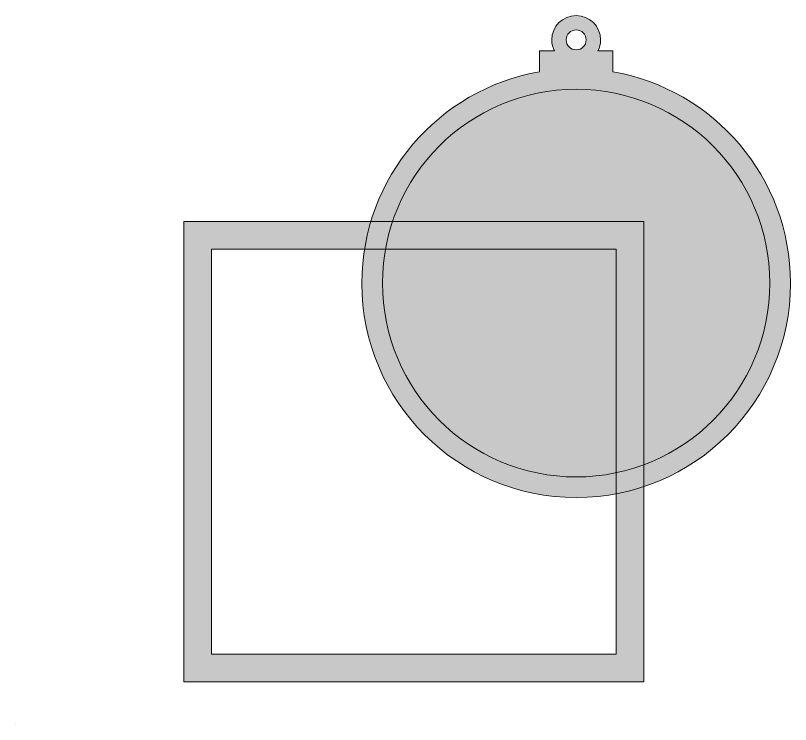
# Model space of a CAD drawing. Header units: inches. Extents: x -622 to 6982, y -2318 to 2869.
# Drawn here: x 3734 to 5384, y 1360 to 2869 of the extents above; entities that cross this region are included whole.
import ezdxf

# ---------------------------------------------------------------- set-up
doc = ezdxf.new("R2010")
doc.units = ezdxf.units.IN
doc.header["$MEASUREMENT"] = 0
doc.layers.add('Layer 1', color=7, linetype='Continuous')

msp = doc.modelspace()

# ---------------------------------------------------------------- hatches: boundary and pattern name
at = {"layer": 'Layer 1', "true_color": 0xfde2ba}
h = msp.add_hatch(color=254, dxfattribs=at)
h.dxf.hatch_style = 2
edge = h.paths.add_edge_path()
edge.add_spline(control_points=[(5005.7, 2749.2), (5005.7, 2749.2), (5005.7, 2793.5), (5005.7, 2793.5), (5005.7, 2793.5), (4974.1, 2793.5), (4974.1, 2793.5), (4977.7, 2800.6), (4979.7, 2808.6), (4979.7, 2817.1), (4979.7, 2845.8), (4956.5, 2869), (4927.8, 2869), (4899.2, 2869), (4875.9, 2845.8), (4875.9, 2817.1), (4875.9, 2808.6), (4878, 2800.6), (4881.6, 2793.5), (4881.6, 2793.5), (4850, 2793.5), (4850, 2793.5), (4850, 2793.5), (4850, 2749.2), (4850, 2749.2), (4635, 2712.2), (4471.4, 2524.9), (4471.4, 2299.4), (4471.4, 2047.3), (4675.8, 1843), (4927.8, 1843), (5179.9, 1843), (5384.2, 2047.3), (5384.2, 2299.4), (5384.2, 2524.9), (5220.7, 2712.2), (5005.7, 2749.2)], knot_values=[0, 0, 0, 0, 1, 1, 1, 2, 2, 2, 3, 3, 3, 4, 4, 4, 5, 5, 5, 6, 6, 6, 7, 7, 7, 8, 8, 8, 9, 9, 9, 10, 10, 10, 11, 11, 11, 12, 12, 12, 12], degree=3, periodic=1)
edge = h.paths.add_edge_path()
edge.add_spline(control_points=[(4927.8, 2838.4), (4939.6, 2838.4), (4949.1, 2828.9), (4949.1, 2817.1), (4949.1, 2805.4), (4939.6, 2795.9), (4927.8, 2795.9), (4916.1, 2795.9), (4906.6, 2805.4), (4906.6, 2817.1), (4906.6, 2828.9), (4916.1, 2838.4), (4927.8, 2838.4)], knot_values=[0, 0, 0, 0, 1, 1, 1, 2, 2, 2, 3, 3, 3, 4, 4, 4, 4], degree=3, periodic=1)
at = {"layer": 'Layer 1', "true_color": 0x2a2844}
h = msp.add_hatch(color=179, dxfattribs=at)
h.dxf.hatch_style = 2
edge = h.paths.add_edge_path()
edge.add_spline(control_points=[(5005.7, 2749.2), (5005.7, 2749.2), (5005.7, 2793.5), (5005.7, 2793.5), (5005.7, 2793.5), (4974.1, 2793.5), (4974.1, 2793.5), (4977.7, 2800.6), (4979.7, 2808.6), (4979.7, 2817.1), (4979.7, 2845.8), (4956.5, 2869), (4927.8, 2869), (4899.2, 2869), (4875.9, 2845.8), (4875.9, 2817.1), (4875.9, 2808.6), (4878, 2800.6), (4881.6, 2793.5), (4881.6, 2793.5), (4850, 2793.5), (4850, 2793.5), (4850, 2793.5), (4850, 2749.2), (4850, 2749.2), (4635, 2712.2), (4471.4, 2524.9), (4471.4, 2299.4), (4471.4, 2047.3), (4675.8, 1843), (4927.8, 1843), (5179.9, 1843), (5384.2, 2047.3), (5384.2, 2299.4), (5384.2, 2524.9), (5220.7, 2712.2), (5005.7, 2749.2)], knot_values=[0, 0, 0, 0, 1, 1, 1, 2, 2, 2, 3, 3, 3, 4, 4, 4, 5, 5, 5, 6, 6, 6, 7, 7, 7, 8, 8, 8, 9, 9, 9, 10, 10, 10, 11, 11, 11, 12, 12, 12, 12], degree=3, periodic=1)
edge = h.paths.add_edge_path()
edge.add_spline(control_points=[(4927.8, 2838.4), (4939.6, 2838.4), (4949.1, 2828.9), (4949.1, 2817.1), (4949.1, 2805.4), (4939.6, 2795.9), (4927.8, 2795.9), (4916.1, 2795.9), (4906.6, 2805.4), (4906.6, 2817.1), (4906.6, 2828.9), (4916.1, 2838.4), (4927.8, 2838.4)], knot_values=[0, 0, 0, 0, 1, 1, 1, 2, 2, 2, 3, 3, 3, 4, 4, 4, 4], degree=3, periodic=1)
edge = h.paths.add_edge_path()
edge.add_spline(control_points=[(4927.8, 1887), (4700, 1887), (4515.3, 2071.7), (4515.3, 2299.5), (4515.3, 2527.3), (4700, 2712), (4927.8, 2712), (5155.7, 2712), (5340.3, 2527.3), (5340.3, 2299.5), (5340.3, 2071.7), (5155.7, 1887), (4927.8, 1887)], knot_values=[0, 0, 0, 0, 1, 1, 1, 2, 2, 2, 3, 3, 3, 4, 4, 4, 4], degree=3, periodic=1)
at = {"layer": 'Layer 1', "true_color": 0xf5871d}
h = msp.add_hatch(color=30, dxfattribs=at)
h.dxf.hatch_style = 2
h.paths.add_polyline_path([(4092, 2430.8), (4092, 1451.2), (5071.6, 1451.2), (5071.6, 2430.8)])
h.paths.add_polyline_path([(5012.7, 1510.1), (4150.9, 1510.1), (4150.9, 2372), (5012.7, 2372)])

# ---------------------------------------------------------------- linework, layer by layer
at = {"layer": 'Layer 1', "lineweight": 0}
for points in [[(4092, 2430.8), (4092, 1451.2), (5071.6, 1451.2), (5071.6, 2430.8), (4092, 2430.8)], [(5012.7, 1510.1), (4150.9, 1510.1), (4150.9, 2372), (5012.7, 2372), (5012.7, 1510.1)], [(3733.8, 1360.1), (3733.8, 1360.1), (3733.8, 1360.1), (3733.8, 1360.1), (3733.8, 1360.1)]]:
    msp.add_lwpolyline(points, dxfattribs=at)
for points, knots in [([(5005.7, 2749.2), (5005.7, 2749.2), (5005.7, 2793.5), (5005.7, 2793.5), (5005.7, 2793.5), (4974.1, 2793.5), (4974.1, 2793.5), (4977.7, 2800.6), (4979.7, 2808.6), (4979.7, 2817.1), (4979.7, 2845.8), (4956.5, 2869), (4927.8, 2869), (4899.2, 2869), (4875.9, 2845.8), (4875.9, 2817.1), (4875.9, 2808.6), (4878, 2800.6), (4881.6, 2793.5), (4881.6, 2793.5), (4850, 2793.5), (4850, 2793.5), (4850, 2793.5), (4850, 2749.2), (4850, 2749.2), (4635, 2712.2), (4471.4, 2524.9), (4471.4, 2299.4), (4471.4, 2047.3), (4675.8, 1843), (4927.8, 1843), (5179.9, 1843), (5384.2, 2047.3), (5384.2, 2299.4), (5384.2, 2524.9), (5220.7, 2712.2), (5005.7, 2749.2)], [0, 0, 0, 0, 1, 1, 1, 2, 2, 2, 3, 3, 3, 4, 4, 4, 5, 5, 5, 6, 6, 6, 7, 7, 7, 8, 8, 8, 9, 9, 9, 10, 10, 10, 11, 11, 11, 12, 12, 12, 12]), ([(5005.7, 2749.2), (5005.7, 2749.2), (5005.7, 2793.5), (5005.7, 2793.5), (5005.7, 2793.5), (4974.1, 2793.5), (4974.1, 2793.5), (4977.7, 2800.6), (4979.7, 2808.6), (4979.7, 2817.1), (4979.7, 2845.8), (4956.5, 2869), (4927.8, 2869), (4899.2, 2869), (4875.9, 2845.8), (4875.9, 2817.1), (4875.9, 2808.6), (4878, 2800.6), (4881.6, 2793.5), (4881.6, 2793.5), (4850, 2793.5), (4850, 2793.5), (4850, 2793.5), (4850, 2749.2), (4850, 2749.2), (4635, 2712.2), (4471.4, 2524.9), (4471.4, 2299.4), (4471.4, 2047.3), (4675.8, 1843), (4927.8, 1843), (5179.9, 1843), (5384.2, 2047.3), (5384.2, 2299.4), (5384.2, 2524.9), (5220.7, 2712.2), (5005.7, 2749.2)], [0, 0, 0, 0, 1, 1, 1, 2, 2, 2, 3, 3, 3, 4, 4, 4, 5, 5, 5, 6, 6, 6, 7, 7, 7, 8, 8, 8, 9, 9, 9, 10, 10, 10, 11, 11, 11, 12, 12, 12, 12]), ([(4927.8, 2838.4), (4939.6, 2838.4), (4949.1, 2828.9), (4949.1, 2817.1), (4949.1, 2805.4), (4939.6, 2795.9), (4927.8, 2795.9), (4916.1, 2795.9), (4906.6, 2805.4), (4906.6, 2817.1), (4906.6, 2828.9), (4916.1, 2838.4), (4927.8, 2838.4)], [0, 0, 0, 0, 1, 1, 1, 2, 2, 2, 3, 3, 3, 4, 4, 4, 4]), ([(4927.8, 2838.4), (4939.6, 2838.4), (4949.1, 2828.9), (4949.1, 2817.1), (4949.1, 2805.4), (4939.6, 2795.9), (4927.8, 2795.9), (4916.1, 2795.9), (4906.6, 2805.4), (4906.6, 2817.1), (4906.6, 2828.9), (4916.1, 2838.4), (4927.8, 2838.4)], [0, 0, 0, 0, 1, 1, 1, 2, 2, 2, 3, 3, 3, 4, 4, 4, 4]), ([(4927.8, 1887), (4700, 1887), (4515.3, 2071.7), (4515.3, 2299.5), (4515.3, 2527.3), (4700, 2712), (4927.8, 2712), (5155.7, 2712), (5340.3, 2527.3), (5340.3, 2299.5), (5340.3, 2071.7), (5155.7, 1887), (4927.8, 1887)], [0, 0, 0, 0, 1, 1, 1, 2, 2, 2, 3, 3, 3, 4, 4, 4, 4])]:
    msp.add_open_spline(points, degree=3, knots=knots, dxfattribs=at)

doc.saveas('drawing.dxf')
